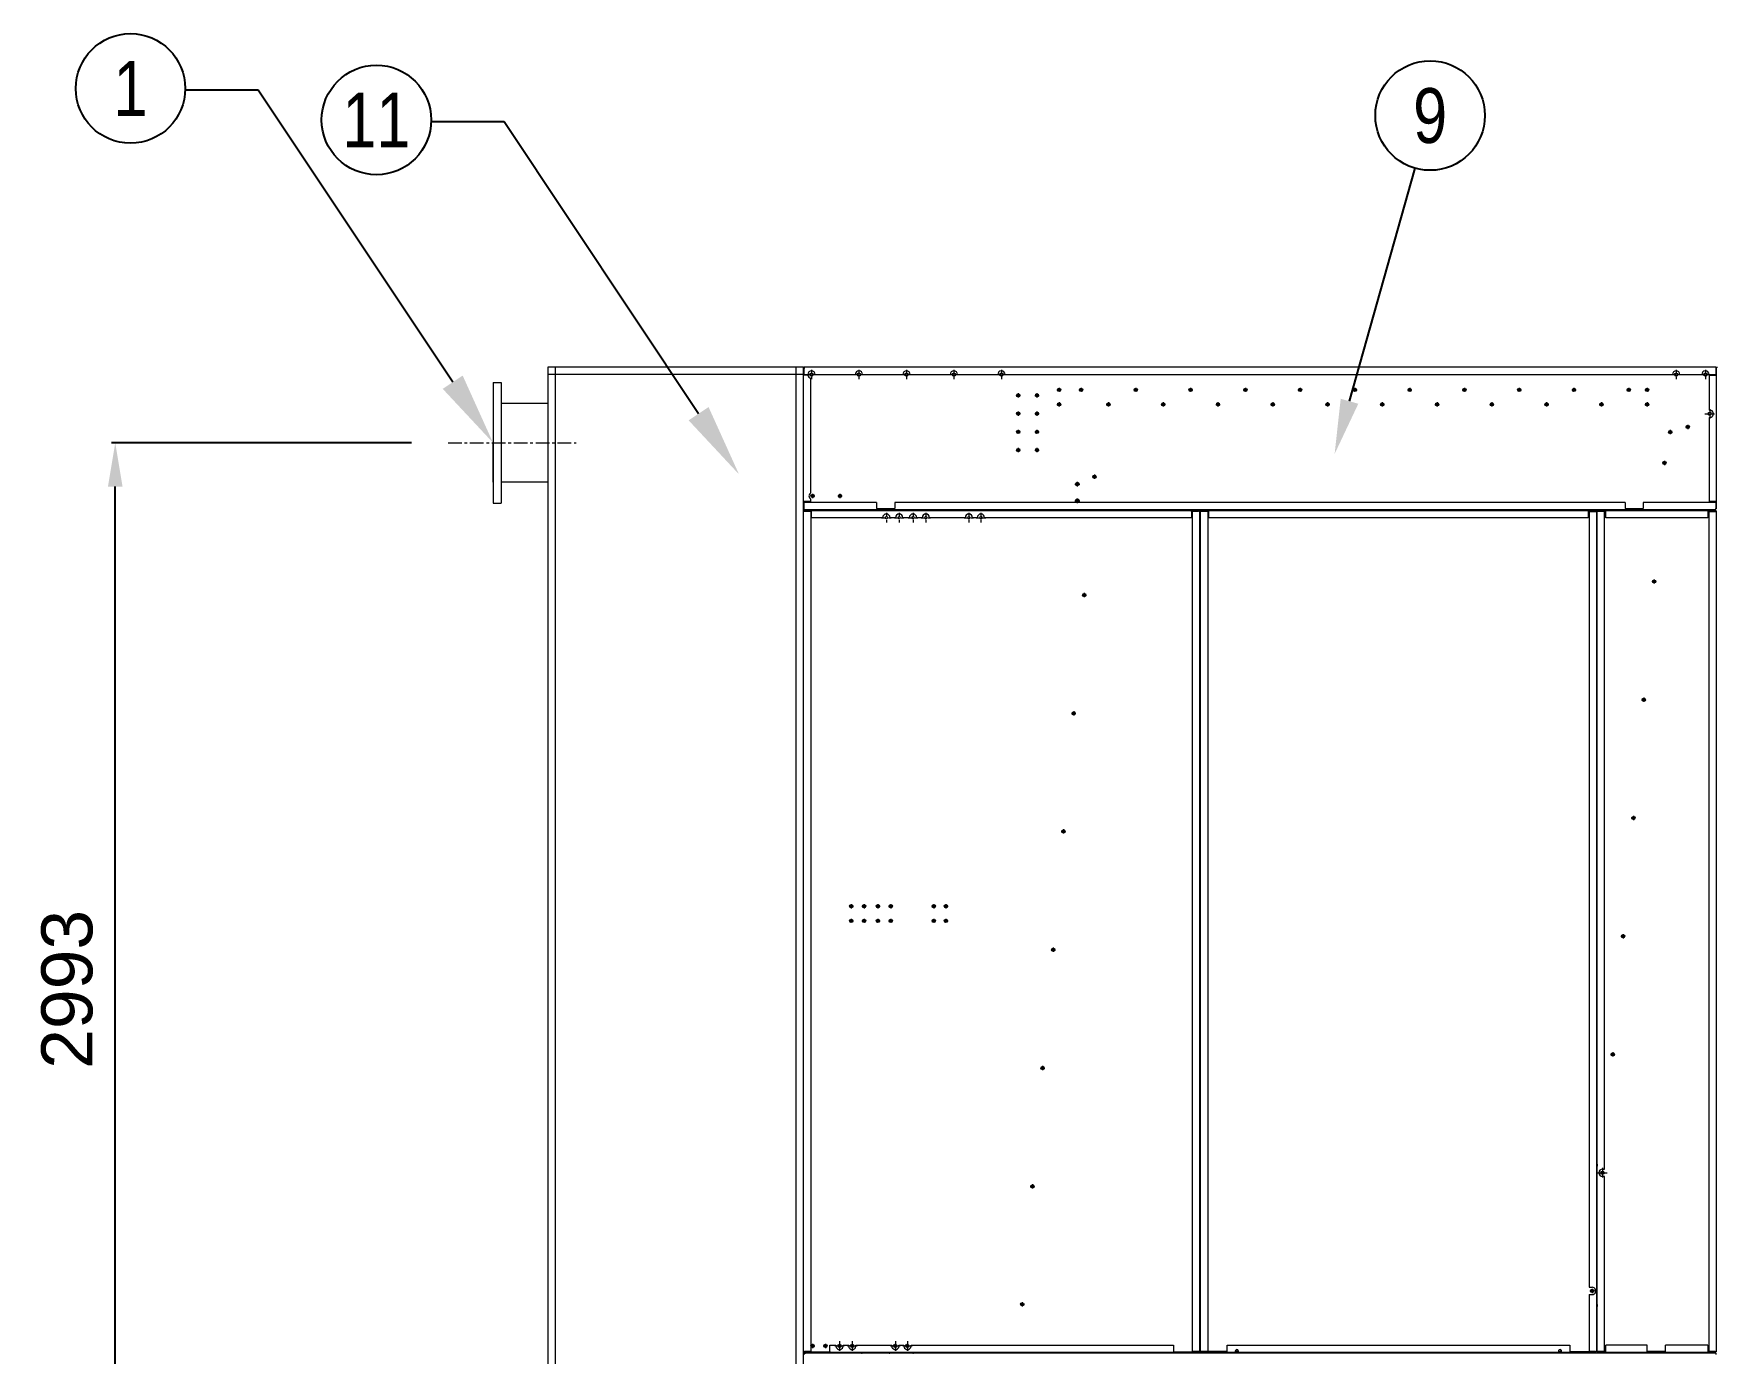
# Model space of a CAD drawing. Header units: millimetres. Extents: x -17070 to 42260, y -291348 to 33880.
# Drawn here: x 21337 to 25946, y 21167 to 24781 of the extents above; entities that cross this region are included whole.
import ezdxf
from ezdxf import colors
from ezdxf.entities.mleader import LeaderData, LeaderLine
from ezdxf.enums import TextEntityAlignment as Align
from ezdxf.math import Vec2, Vec3

# ---------------------------------------------------------------- set-up
doc = ezdxf.new("R2010")
doc.units = ezdxf.units.MM
doc.linetypes.add('CENTER', pattern=[2, 1.25, -0.25, 0.25, -0.25])
doc.linetypes.add('DASHDOT', pattern=[18.5, 12, -3, 0.5, -3])
for name, color, linetype in [('center', 1, 'CENTER'), ('냉각탑_dim', 1, 'Continuous'), ('냉각탑_text', 3, 'Continuous')]:
    doc.layers.add(name, color=color, linetype=linetype)
doc.styles.get("Standard").update_dxf_attribs({"font": 'arial.ttf'})
doc.dimstyles.new('1.40', dxfattribs={"dimscale": 20, "dimtxt": 1.5, "dimasz": 1, "dimexe": 0.5, "dimexo": 0.5, "dimgap": 0.5, "dimtad": 1, "dimdec": 0, "dimzin": 0, "dimdsep": 46, "dimtxsty": 'Standard', "dimcen": 0, "dimclrd": 2, "dimclre": 2, "dimclrt": 3, "dimadec": 0, "dimazin": 0, "dimtfac": 1, "dimtdec": 0, "dimtmove": 0, "dimatfit": 0, "dimfxl": 1, "dimtolj": 1, "dimtzin": 0, "dimlwd": -1, "dimlwe": -1, "dimarcsym": 0})

# ---------------------------------------------------------------- blocks, each defined once
blk = doc.blocks.new('*D860')
at = {"color": 2, "transparency": 16777216}
for p, q in [((22372.1, 23660.4), (21550.7, 23660.4)), ((21560.7, 20787.4), (21560.7, 23540.4)), ((22645.5, 20667.4), (21550.7, 20667.4))]:
    blk.add_line(p, q, dxfattribs=at)
for points in [[(21540.7, 23540.4), (21580.7, 23540.4), (21560.7, 23660.4)], [(21540.7, 20787.4), (21580.7, 20787.4), (21560.7, 20667.4)]]:
    blk.add_solid(points, dxfattribs=at)
at = {"layer": 'Defpoints', "color": 0, "transparency": 16777216}
for p in [(21560.7, 23660.4), (22472.1, 23660.4), (22745.5, 20667.4)]:
    blk.add_point(p, dxfattribs=at)
at = {"color": 3, "lineweight": 5, "transparency": 16777216, "insert": (21429.1, 22163.9), "char_height": 140, "attachment_point": 5, "rotation": 90}
blk.add_mtext('\\A1;2993', dxfattribs=at)
blk = doc.blocks.new('1')
at = {"color": 7, "lineweight": 20}
for p, q in [((22595.5, 23825.4), (22617.5, 23825.4)), ((22617.5, 23825.4), (22617.5, 23660.4)), ((23445.5, 23499.4), (23445.5, 23845.4)), ((25943.8, 23867.4), (23447.2, 23867.4)), ((23465.5, 23523.6), (23465.5, 23837.6)), ((23477.5, 23847.4), (23587.5, 23847.4)), ((23607.5, 23847.4), (23717.5, 23847.4)), ((23737.5, 23847.4), (23847.5, 23847.4)), ((23867.5, 23847.4), (23977.5, 23847.4)), ((23997.5, 23847.4), (25825.5, 23847.4)), ((25845.5, 23847.4), (25905.5, 23847.4)), ((25925.5, 23845.4), (25925.5, 23749.7)), ((25945.5, 23845.4), (25945.5, 23499.4)), ((22745.5, 23768.4), (22617.5, 23768.4)), ((25925.5, 23730.1), (25925.5, 23499.4)), ((22595.5, 23552.4), (22595.5, 23660.4)), ((22595.5, 23660.4), (22595.5, 23495.4)), ((22617.5, 23660.4), (22617.5, 23495.4)), ((22745.5, 23552.4), (22617.5, 23552.4)), ((22595.5, 23495.4), (22617.5, 23495.4)), ((23445.4, 23475.4), (23467.5, 23475.4)), ((23467.5, 23473.8), (23445.4, 23473.8)), ((23445.5, 21171.9), (23445.5, 23472.9)), ((23645.5, 23497.4), (23447.2, 23497.4)), ((23447.2, 23477.4), (25943.8, 23477.4)), ((23465.5, 23472.9), (23465.5, 21171.9)), ((23467.5, 23475.4), (24508.5, 23475.4)), ((23645.5, 23480.8), (23695.5, 23480.8)), ((25695.5, 23497.4), (23695.5, 23497.4)), ((24508.5, 23475.4), (24530.6, 23475.4)), ((24530.6, 23473.8), (24508.5, 23473.8)), ((24510.5, 21171.9), (24510.5, 23472.9)), ((24530.5, 23472.9), (24530.5, 21171.9)), ((24532.5, 21171.9), (24532.5, 23472.9)), ((24533.6, 23475.4), (25616.4, 23475.4)), ((24555.6, 23472.6), (24533.6, 23472.6)), ((24552.5, 23472.9), (24552.5, 21171.9)), ((25594.4, 23472.6), (25616.4, 23472.6)), ((25597.5, 23472.9), (25597.5, 21348.1)), ((25617.5, 23472.9), (25617.5, 21171.9)), ((25619.5, 21171.9), (25619.5, 23472.9)), ((25620.6, 23475.4), (25944.4, 23475.4)), ((25642.6, 23472.6), (25620.6, 23472.6)), ((25639.5, 21671.8), (25639.5, 23472.9)), ((25695.5, 23480.8), (25745.5, 23480.8)), ((25943.8, 23497.4), (25745.5, 23497.4)), ((25922.4, 23472.6), (25944.4, 23472.6)), ((25925.5, 21171.9), (25925.5, 23472.9)), ((25945.5, 23472.9), (25945.5, 21171.9)), ((23662.5, 23455.4), (23467.5, 23455.4)), ((23888.5, 23455.4), (23790.5, 23455.4)), ((24508.5, 23455.4), (23941.5, 23455.4)), ((25594.4, 23455.4), (24555.6, 23455.4)), ((25922.4, 23455.4), (25642.6, 23455.4)), ((25619.5, 21684.9), (25617.5, 21662)), ((25639.5, 21171.9), (25639.5, 21651.8)), ((25597.5, 21328.1), (25597.5, 21171.9)), ((25619.5, 21300.5), (25617.5, 21277.6)), ((23445.4, 21171), (23517.4, 21171)), ((23517.4, 21169.4), (23445.4, 21169.4)), ((25943.8, 21167.4), (23447.2, 21167.4)), ((24458.6, 21169.4), (23517.4, 21169.4)), ((23589, 21189.4), (23687.4, 21189.4)), ((23740, 21189.4), (24458.6, 21189.4)), ((24458.6, 21171), (24530.6, 21171)), ((24530.6, 21169.4), (24458.6, 21169.4)), ((24605.6, 21172.2), (24533.6, 21172.2)), ((25616.4, 21169.4), (24533.6, 21169.4)), ((24605.6, 21189.4), (25544.4, 21189.4)), ((25544.4, 21172.2), (25616.4, 21172.2)), ((25642.6, 21172.2), (25620.6, 21172.2)), ((25944.4, 21169.4), (25620.6, 21169.4)), ((25756.4, 21189.4), (25642.6, 21189.4)), ((25806.4, 21172.2), (25756.4, 21172.2)), ((25922.4, 21189.4), (25806.4, 21189.4)), ((25922.4, 21172.2), (25944.4, 21172.2))]:
    blk.add_line(p, q, dxfattribs=at)
at = {"color": 0, "lineweight": 20}
for p, q in [((22595.5, 23825.4), (22595.5, 23495.4)), ((23445.5, 23867.4), (22745.5, 23867.4)), ((22745.5, 23867.4), (22745.5, 20667.4)), ((23445.5, 23847.4), (22745.5, 23847.4)), ((22765.5, 23867.4), (22765.5, 20667.4)), ((23425.5, 20667.4), (23425.5, 23867.4)), ((23445.5, 20667.4), (23445.5, 23867.4))]:
    blk.add_line(p, q, dxfattribs=at)
at = {"color": 7, "lineweight": 20, "ltscale": 0.0425}
for p, q in [((23445.5, 23865.4), (23447.2, 23865.4)), ((23445.5, 23864.5), (23447.2, 23864.5)), ((25945.5, 23865.4), (25943.8, 23865.4)), ((25945.5, 23864.5), (25943.8, 23864.5)), ((23445.5, 23480.3), (23447.2, 23480.3)), ((23445.5, 23479.4), (23447.2, 23479.4)), ((25945.5, 23480.3), (25943.8, 23480.3)), ((25945.5, 23479.4), (25943.8, 23479.4))]:
    blk.add_line(p, q, dxfattribs=at)
at = {"color": 7, "lineweight": 20, "ltscale": 0.0225}
for p, q in [((23445.5, 23864.5), (23445.5, 23865.4)), ((25945.5, 23864.5), (25945.5, 23865.4)), ((23445.5, 23480.3), (23445.5, 23479.4)), ((23448.3, 23473.8), (23448.3, 23472.9)), ((24527.7, 23473.8), (24527.7, 23472.9)), ((24532.5, 23472.9), (24532.5, 23473.8)), ((25617.5, 23472.9), (25617.5, 23473.8)), ((25619.5, 23472.9), (25619.5, 23473.8)), ((25945.5, 23480.3), (25945.5, 23479.4)), ((25945.5, 23472.9), (25945.5, 23473.8)), ((23448.3, 21171), (23448.3, 21171.9)), ((24527.7, 21171), (24527.7, 21171.9)), ((24532.5, 21171.9), (24532.5, 21171)), ((25617.5, 21171.9), (25617.5, 21171)), ((25619.5, 21171.9), (25619.5, 21171)), ((25945.5, 21171.9), (25945.5, 21171))]:
    blk.add_line(p, q, dxfattribs=at)
at = {"color": 7, "lineweight": 20, "ltscale": 0.4775}
for p, q in [((23445.5, 23845.4), (23445.5, 23864.5)), ((25945.5, 23864.5), (25945.5, 23845.4)), ((23445.5, 23480.3), (23445.5, 23499.4)), ((25945.5, 23499.4), (25945.5, 23480.3))]:
    blk.add_line(p, q, dxfattribs=at)
at = {"color": 7, "lineweight": 20, "ltscale": 0.085}
for p, q in [((23448.9, 23845.4), (23445.5, 23845.4)), ((23447.2, 23867.4), (23447.2, 23864)), ((25942.1, 23845.4), (25945.5, 23845.4)), ((25943.8, 23867.4), (25943.8, 23864)), ((23448.9, 23499.4), (23445.5, 23499.4)), ((23447.2, 23477.4), (23447.2, 23480.8)), ((25942.1, 23499.4), (25945.5, 23499.4)), ((25943.8, 23477.4), (25943.8, 23480.8)), ((23447.2, 21167.4), (23447.2, 21164)), ((25943.8, 21167.4), (25943.8, 21164))]:
    blk.add_line(p, q, dxfattribs=at)
at = {"color": 7, "lineweight": 20, "ltscale": 0.00769}
for p, q in [((23445.5, 23845.4), (23445.9, 23845.4)), ((25945.5, 23845.4), (25945.2, 23845.4))]:
    blk.add_line(p, q, dxfattribs=at)
at = {"color": 7, "lineweight": 20, "ltscale": 0.014477}
blk.add_line((23447.2, 23866.3), (23446.9, 23866.7), dxfattribs=at)
at = {"color": 7, "lineweight": 20, "ltscale": 0.415}
for p, q in [((23447.2, 23847.4), (23447.2, 23864)), ((25925.5, 23845.4), (25942.1, 23845.4)), ((25943.8, 23864), (25943.8, 23847.4)), ((23447.2, 23480.8), (23447.2, 23497.4)), ((23465.5, 23499.4), (23448.9, 23499.4)), ((23645.5, 23497.4), (23645.5, 23480.8)), ((23695.5, 23497.4), (23695.5, 23480.8)), ((25695.5, 23497.4), (25695.5, 23480.8)), ((25745.5, 23497.4), (25745.5, 23480.8)), ((25942.1, 23499.4), (25925.5, 23499.4)), ((25943.8, 23497.4), (25943.8, 23480.8))]:
    blk.add_line(p, q, dxfattribs=at)
at = {"color": 7, "lineweight": 20, "ltscale": 0.2575}
blk.add_line((23447.2, 23847.4), (23457.5, 23847.4), dxfattribs=at)
at = {"color": 7, "lineweight": 20, "ltscale": 0.05}
for p, q in [((23447.5, 23847.4), (23447.5, 23845.4)), ((25943.5, 23845.4), (25943.5, 23847.4)), ((23445.5, 23499.4), (23447.5, 23499.4)), ((23447.5, 23499.4), (23447.5, 23497.4)), ((25945.5, 23499.4), (25943.5, 23499.4)), ((25943.5, 23497.4), (25943.5, 23499.4)), ((23450.9, 21169.4), (23450.9, 21167.4)), ((23604.3, 21169.4), (23604.3, 21167.4)), ((23744.9, 21169.4), (23744.9, 21167.4)), ((23795, 21167.4), (23795, 21169.4)), ((23884.1, 21167.4), (23884.1, 21169.4))]:
    blk.add_line(p, q, dxfattribs=at)
at = {"color": 7, "lineweight": 20, "ltscale": 0.220051}
blk.add_line((23457.7, 23845.4), (23448.9, 23845.4), dxfattribs=at)
at = {"color": 7, "linetype": 'DASHDOT', "lineweight": 20}
for p, q in [((23454.5, 23847.4), (23480.5, 23847.4)), ((23467.5, 23860.4), (23467.5, 23834.4)), ((23584.5, 23847.4), (23610.5, 23847.4)), ((23597.5, 23860.4), (23597.5, 23834.4)), ((23714.5, 23847.4), (23740.5, 23847.4)), ((23727.5, 23860.4), (23727.5, 23834.4)), ((23844.5, 23847.4), (23870.5, 23847.4)), ((23857.5, 23860.4), (23857.5, 23834.4)), ((23974.5, 23847.4), (24000.5, 23847.4)), ((23987.5, 23860.4), (23987.5, 23834.4)), ((25822.5, 23847.4), (25848.5, 23847.4)), ((25835.5, 23860.4), (25835.5, 23834.4)), ((25902.5, 23847.4), (25928.5, 23847.4)), ((25915.5, 23860.4), (25915.5, 23834.4)), ((25914.3, 23739.9), (25940.3, 23739.9)), ((25927.3, 23752.9), (25927.3, 23726.9)), ((23672.5, 23468.4), (23672.5, 23442.4)), ((23707.5, 23468.4), (23707.5, 23442.4)), ((23745.5, 23468.4), (23745.5, 23442.4)), ((23780.5, 23468.4), (23780.5, 23442.4)), ((23898.5, 23468.4), (23898.5, 23442.4)), ((23931.5, 23468.4), (23931.5, 23442.4)), ((23659.5, 23455.4), (23685.5, 23455.4)), ((23694.5, 23455.4), (23720.5, 23455.4)), ((23732.5, 23455.4), (23758.5, 23455.4)), ((23767.5, 23455.4), (23793.5, 23455.4)), ((23885.5, 23455.4), (23911.5, 23455.4)), ((23918.5, 23455.4), (23944.5, 23455.4)), ((25620.6, 21661.8), (25646.6, 21661.8)), ((25633.6, 21674.8), (25633.6, 21648.8)), ((23544.2, 21200.4), (23544.2, 21174.4)), ((23579.2, 21200.4), (23579.2, 21174.4)), ((23697.2, 21200.4), (23697.2, 21174.4)), ((23730.2, 21200.4), (23730.2, 21174.4)), ((23531.2, 21187.4), (23557.2, 21187.4)), ((23566.2, 21187.4), (23592.2, 21187.4)), ((23684.2, 21187.4), (23710.2, 21187.4)), ((23717.2, 21187.4), (23743.2, 21187.4))]:
    blk.add_line(p, q, dxfattribs=at)
at = {"color": 7, "lineweight": 20, "ltscale": 0.4575}
blk.add_line((25925.5, 23847.4), (25943.8, 23847.4), dxfattribs=at)
at = {"color": 7, "lineweight": 20, "ltscale": 0.132499}
blk.add_line((25943.8, 23867.4), (25949.1, 23867.4), dxfattribs=at)
at = {"color": 7, "linetype": 'DASHDOT', "lineweight": 20, "ltscale": 0.2925}
for p, q in [((24027.7, 23790.4), (24039.4, 23790.4)), ((24079.2, 23790.4), (24090.9, 23790.4)), ((24139.8, 23805.4), (24151.5, 23805.4)), ((24199.8, 23805.4), (24211.5, 23805.4)), ((24349.8, 23805.4), (24361.5, 23805.4)), ((24499.8, 23805.4), (24511.5, 23805.4)), ((24649.8, 23805.4), (24661.5, 23805.4)), ((24799.8, 23805.4), (24811.5, 23805.4)), ((24949.8, 23805.4), (24961.5, 23805.4)), ((25099.8, 23805.4), (25111.5, 23805.4)), ((25249.8, 23805.4), (25261.5, 23805.4)), ((25399.8, 23805.4), (25411.5, 23805.4)), ((25549.8, 23805.4), (25561.5, 23805.4)), ((25699.8, 23805.4), (25711.5, 23805.4)), ((24027.7, 23740.4), (24039.4, 23740.4)), ((24079.2, 23740.4), (24090.9, 23740.4)), ((24139.8, 23765.4), (24151.5, 23765.4)), ((24274.8, 23765.4), (24286.5, 23765.4)), ((24424.8, 23765.4), (24436.5, 23765.4)), ((24574.8, 23765.4), (24586.5, 23765.4)), ((24724.8, 23765.4), (24736.5, 23765.4)), ((24874.8, 23765.4), (24886.5, 23765.4)), ((25024.8, 23765.4), (25036.5, 23765.4)), ((25174.8, 23765.4), (25186.5, 23765.4)), ((25324.8, 23765.4), (25336.5, 23765.4)), ((25474.8, 23765.4), (25486.5, 23765.4)), ((25624.8, 23765.4), (25636.5, 23765.4)), ((24027.7, 23690.4), (24039.4, 23690.4)), ((24079.2, 23690.4), (24090.9, 23690.4)), ((24027.7, 23640.4), (24039.4, 23640.4)), ((24079.2, 23640.4), (24090.9, 23640.4)), ((24236.7, 23567.4), (24248.4, 23567.4)), ((24208.7, 23243.4), (24220.4, 23243.4)), ((24179.7, 22919.4), (24191.4, 22919.4)), ((25712.7, 22633.1), (25724.4, 22633.1)), ((24151.7, 22596.4), (24163.4, 22596.4)), ((23678.7, 22391.4), (23690.4, 22391.4)), ((23678.7, 22351.4), (23690.4, 22351.4)), ((23796.7, 22391.4), (23808.4, 22391.4)), ((23796.7, 22351.4), (23808.4, 22351.4)), ((23829.7, 22391.4), (23841.4, 22391.4)), ((23829.7, 22351.4), (23841.4, 22351.4)), ((25684.4, 22309.4), (25696.1, 22309.4)), ((24123.7, 22272.4), (24135.4, 22272.4)), ((25656.1, 21985.6), (25667.8, 21985.6)), ((24094.7, 21948.4), (24106.4, 21948.4)), ((24066.7, 21624.4), (24078.4, 21624.4)), ((25599.4, 21338.1), (25611.1, 21338.1)), ((25605.3, 21343.9), (25605.3, 21332.2)), ((24038.7, 21301.4), (24050.4, 21301.4)), ((24044.5, 21307.3), (24044.5, 21295.6)), ((23470.5, 21193.3), (23470.5, 21181.6)), ((23505.5, 21193.3), (23505.5, 21181.6)), ((23690.9, 21187.4), (23702.6, 21187.4)), ((23696.7, 21193.3), (23696.7, 21181.6)), ((23723.9, 21187.4), (23735.6, 21187.4)), ((23729.7, 21193.3), (23729.7, 21181.6))]:
    blk.add_line(p, q, dxfattribs=at)
at = {"color": 7, "linetype": 'DASHDOT', "lineweight": 20, "ltscale": 0.292505}
for p, q in [((24033.5, 23796.3), (24033.5, 23784.6)), ((24085, 23796.3), (24085, 23784.6)), ((24033.5, 23746.3), (24033.5, 23734.6)), ((24085, 23746.3), (24085, 23734.6)), ((24033.5, 23696.3), (24033.5, 23684.6)), ((24085, 23696.3), (24085, 23684.6)), ((24033.5, 23646.3), (24033.5, 23634.6)), ((24085, 23646.3), (24085, 23634.6)), ((24242.5, 23573.3), (24242.5, 23561.6)), ((23470.5, 23520.8), (23470.5, 23509.1)), ((23545.5, 23520.8), (23545.5, 23509.1)), ((24214.5, 23249.3), (24214.5, 23237.6)), ((24185.5, 22925.3), (24185.5, 22913.6))]:
    blk.add_line(p, q, dxfattribs=at)
at = {"color": 7, "linetype": 'DASHDOT', "lineweight": 20, "ltscale": 0.195}
for p, q in [((24141.6, 23805.4), (24149.4, 23805.4)), ((24201.6, 23805.4), (24209.4, 23805.4)), ((24351.6, 23805.4), (24359.4, 23805.4)), ((24501.6, 23805.4), (24509.4, 23805.4)), ((24651.6, 23805.4), (24659.4, 23805.4)), ((24801.6, 23805.4), (24809.4, 23805.4)), ((24951.6, 23805.4), (24959.4, 23805.4)), ((25101.6, 23805.4), (25109.4, 23805.4)), ((25251.6, 23805.4), (25259.4, 23805.4)), ((25401.6, 23805.4), (25409.4, 23805.4)), ((25551.6, 23805.4), (25559.4, 23805.4)), ((25701.6, 23805.4), (25709.4, 23805.4)), ((24141.6, 23765.4), (24149.4, 23765.4)), ((24276.6, 23765.4), (24284.4, 23765.4)), ((24426.6, 23765.4), (24434.4, 23765.4)), ((24576.6, 23765.4), (24584.4, 23765.4)), ((24726.6, 23765.4), (24734.4, 23765.4)), ((24876.6, 23765.4), (24884.4, 23765.4)), ((25026.6, 23765.4), (25034.4, 23765.4)), ((25176.6, 23765.4), (25184.4, 23765.4)), ((25326.6, 23765.4), (25334.4, 23765.4)), ((25476.6, 23765.4), (25484.4, 23765.4)), ((25626.6, 23765.4), (25634.4, 23765.4)), ((24238.6, 23568.3), (24246.4, 23568.3)), ((24210.3, 23244.5), (24218.1, 23244.5)), ((24210.3, 23243.7), (24218.1, 23243.7)), ((24182, 22920.8), (24189.8, 22920.8)), ((24182, 22919.9), (24189.8, 22919.9)), ((25714.7, 22634), (25722.5, 22634)), ((25714.7, 22633.1), (25722.5, 22633.1)), ((23680.5, 22351.4), (23688.3, 22351.4)), ((23680.8, 22391.4), (23688.6, 22391.4)), ((23797.9, 22351.4), (23805.7, 22351.4)), ((23798.3, 22391.4), (23806.1, 22391.4)), ((23830.9, 22351.4), (23838.7, 22351.4)), ((25686.3, 22310.2), (25694.1, 22310.2)), ((25686.3, 22309.4), (25694.1, 22309.4)), ((24125.3, 22273.2), (24133.1, 22273.2)), ((24125.3, 22272.4), (24133.1, 22272.4)), ((25658, 21986.5), (25665.8, 21986.5)), ((25658, 21985.6), (25665.8, 21985.6)), ((24097, 21949.5), (24104.8, 21949.5)), ((24097, 21948.6), (24104.8, 21948.6)), ((25629.7, 21662.7), (25637.5, 21662.7)), ((25629.7, 21661.8), (25637.5, 21661.8)), ((24068.7, 21625.7), (24076.5, 21625.7)), ((24068.7, 21624.8), (24076.5, 21624.8)), ((25601.4, 21339), (25609.2, 21339)), ((25605.3, 21342.9), (25605.3, 21335.1)), ((24040.4, 21302), (24048.2, 21302)), ((24040.4, 21301.1), (24048.2, 21301.1)), ((24044.3, 21305.9), (24044.3, 21297.2)), ((23470.9, 21191.3), (23470.9, 21183.5)), ((23505.9, 21191.3), (23505.9, 21183.5)), ((23544.3, 21191.3), (23544.3, 21183.5)), ((23579.3, 21191.3), (23579.3, 21183.5)), ((23696.7, 21191.3), (23696.7, 21183.5)), ((23726, 21187.4), (23733.8, 21187.4)), ((23729.9, 21191.3), (23729.9, 21183.5))]:
    blk.add_line(p, q, dxfattribs=at)
at = {"color": 7, "linetype": 'DASHDOT', "lineweight": 20, "ltscale": 0.194995}
for p, q in [((24145.5, 23809.3), (24145.5, 23801.5)), ((24205.5, 23809.3), (24205.5, 23801.5)), ((24355.5, 23809.3), (24355.5, 23801.5)), ((24505.5, 23809.3), (24505.5, 23801.5)), ((24655.5, 23809.3), (24655.5, 23801.5)), ((24805.5, 23809.3), (24805.5, 23801.5)), ((24955.5, 23809.3), (24955.5, 23801.5)), ((25105.5, 23809.3), (25105.5, 23801.5)), ((25255.5, 23809.3), (25255.5, 23801.5)), ((25405.5, 23809.3), (25405.5, 23801.5)), ((25555.5, 23809.3), (25555.5, 23801.5)), ((25705.5, 23809.3), (25705.5, 23801.5)), ((25755.5, 23809.3), (25755.5, 23801.5)), ((24145.5, 23769.3), (24145.5, 23761.5)), ((24280.5, 23769.3), (24280.5, 23761.5)), ((24430.5, 23769.3), (24430.5, 23761.5)), ((24580.5, 23769.3), (24580.5, 23761.5)), ((24730.5, 23769.3), (24730.5, 23761.5)), ((24880.5, 23769.3), (24880.5, 23761.5)), ((25030.5, 23769.3), (25030.5, 23761.5)), ((25180.5, 23769.3), (25180.5, 23761.5)), ((25330.5, 23769.3), (25330.5, 23761.5)), ((25480.5, 23769.3), (25480.5, 23761.5)), ((25630.5, 23769.3), (25630.5, 23761.5)), ((25755.5, 23769.3), (25755.5, 23761.5)), ((25803.5, 23608.3), (25803.5, 23600.5)), ((25775.2, 23285.4), (25775.2, 23277.6)), ((24214.2, 23248.4), (24214.2, 23240.6)), ((25718.6, 22637), (25718.6, 22629.2))]:
    blk.add_line(p, q, dxfattribs=at)
at = {"color": 7, "linetype": 'DASHDOT', "lineweight": 20, "ltscale": 0.292499}
for p, q in [((24145.7, 23811.3), (24145.7, 23799.6)), ((24205.7, 23811.3), (24205.7, 23799.6)), ((24355.7, 23811.3), (24355.7, 23799.6)), ((24505.7, 23811.3), (24505.7, 23799.6)), ((24655.7, 23811.3), (24655.7, 23799.6)), ((24805.7, 23811.3), (24805.7, 23799.6)), ((24955.7, 23811.3), (24955.7, 23799.6)), ((25105.7, 23811.3), (25105.7, 23799.6)), ((25255.7, 23811.3), (25255.7, 23799.6)), ((25405.7, 23811.3), (25405.7, 23799.6)), ((25555.7, 23811.3), (25555.7, 23799.6)), ((25705.7, 23811.3), (25705.7, 23799.6)), ((25755.7, 23811.3), (25755.7, 23799.6)), ((24145.7, 23771.3), (24145.7, 23759.6)), ((24280.7, 23771.3), (24280.7, 23759.6)), ((24430.7, 23771.3), (24430.7, 23759.6)), ((24580.7, 23771.3), (24580.7, 23759.6)), ((24730.7, 23771.3), (24730.7, 23759.6)), ((24880.7, 23771.3), (24880.7, 23759.6)), ((25030.7, 23771.3), (25030.7, 23759.6)), ((25180.7, 23771.3), (25180.7, 23759.6)), ((25330.7, 23771.3), (25330.7, 23759.6)), ((25480.7, 23771.3), (25480.7, 23759.6)), ((25630.7, 23771.3), (25630.7, 23759.6)), ((25755.7, 23771.3), (25755.7, 23759.6)), ((25819.3, 23695.6), (25819.3, 23683.9)), ((25867.3, 23709.7), (25867.3, 23698)), ((25803.5, 23611.1), (25803.5, 23599.4)), ((23464.7, 23514.9), (23476.4, 23514.9)), ((23539.7, 23514.9), (23551.4, 23514.9)), ((25775.2, 23286.5), (25775.2, 23274.8)), ((25741, 22956.9), (25752.7, 22956.9)), ((25746.9, 22962.7), (25746.9, 22951)), ((25718.6, 22639), (25718.6, 22627.3)), ((24157.5, 22602.3), (24157.5, 22590.6)), ((23576.5, 22397.3), (23576.5, 22385.6)), ((23611.5, 22397.3), (23611.5, 22385.6)), ((23649.5, 22397.3), (23649.5, 22385.6)), ((23684.5, 22397.3), (23684.5, 22385.6)), ((23802.5, 22397.3), (23802.5, 22385.6)), ((23835.5, 22397.3), (23835.5, 22385.6)), ((23570.7, 22391.4), (23582.4, 22391.4)), ((23570.7, 22351.4), (23582.4, 22351.4)), ((23576.5, 22357.3), (23576.5, 22345.6)), ((23605.7, 22391.4), (23617.4, 22391.4)), ((23605.7, 22351.4), (23617.4, 22351.4)), ((23611.5, 22357.3), (23611.5, 22345.6)), ((23643.7, 22391.4), (23655.4, 22391.4)), ((23643.7, 22351.4), (23655.4, 22351.4)), ((23649.5, 22357.3), (23649.5, 22345.6)), ((23684.5, 22357.3), (23684.5, 22345.6)), ((23802.5, 22357.3), (23802.5, 22345.6)), ((23835.5, 22357.3), (23835.5, 22345.6)), ((24129.5, 22278.3), (24129.5, 22266.6)), ((24100.5, 21954.3), (24100.5, 21942.6)), ((24072.5, 21630.3), (24072.5, 21618.6)), ((23464.7, 21187.4), (23476.4, 21187.4)), ((23499.7, 21187.4), (23511.4, 21187.4))]:
    blk.add_line(p, q, dxfattribs=at)
at = {"color": 7, "linetype": 'DASHDOT', "lineweight": 20, "ltscale": 0.292502}
for p, q in [((25749.8, 23805.4), (25761.5, 23805.4)), ((25749.8, 23765.4), (25761.5, 23765.4)), ((25813.5, 23689.7), (25825.2, 23689.7)), ((25861.5, 23703.9), (25873.2, 23703.9)), ((25797.7, 23605.3), (25809.4, 23605.3)), ((25769.4, 23280.7), (25781.1, 23280.7)), ((25690.2, 22315.2), (25690.2, 22303.5)), ((25661.9, 21991.5), (25661.9, 21979.8))]:
    blk.add_line(p, q, dxfattribs=at)
at = {"color": 7, "linetype": 'DASHDOT', "lineweight": 20, "ltscale": 0.195001}
for p, q in [((25751.6, 23805.4), (25759.4, 23805.4)), ((25751.6, 23765.4), (25759.4, 23765.4)), ((25799.6, 23604.4), (25807.4, 23604.4)), ((24242.5, 23572.2), (24242.5, 23564.4)), ((25775.2, 23284.6), (25775.2, 23276.8)), ((24214.2, 23247.6), (24214.2, 23239.8)), ((25743, 22957.8), (25750.8, 22957.8)), ((25743, 22956.9), (25750.8, 22956.9)), ((25746.9, 22961.7), (25746.9, 22953)), ((24185.9, 22924.7), (24185.9, 22916)), ((25718.6, 22637.9), (25718.6, 22630.1)), ((24153.7, 22597), (24161.5, 22597)), ((24153.7, 22596.1), (24161.5, 22596.1)), ((24157.6, 22600), (24157.6, 22592.2)), ((23572.1, 22351.4), (23579.9, 22351.4)), ((23572.4, 22391.4), (23580.2, 22391.4)), ((23576, 22355.3), (23576, 22347.5)), ((23576.3, 22395.3), (23576.3, 22387.5)), ((23607.1, 22351.4), (23614.9, 22351.4)), ((23607.4, 22391.4), (23615.2, 22391.4)), ((23611, 22355.3), (23611, 22347.5)), ((23611.3, 22395.3), (23611.3, 22387.5)), ((23645.8, 22391.4), (23653.6, 22391.4)), ((23649.4, 22355.3), (23649.4, 22347.5)), ((23649.7, 22395.3), (23649.7, 22387.5)), ((23684.4, 22355.3), (23684.4, 22347.5)), ((23684.7, 22395.3), (23684.7, 22387.5)), ((23801.8, 22355.3), (23801.8, 22347.5)), ((23802.2, 22395.3), (23802.2, 22387.5)), ((23831.5, 22391.4), (23839.3, 22391.4)), ((23834.8, 22355.3), (23834.8, 22347.5)), ((23835.4, 22395.3), (23835.4, 22387.5)), ((25690.2, 22313.3), (25690.2, 22305.5)), ((24129.2, 22276.3), (24129.2, 22268.5)), ((25661.9, 21990.4), (25661.9, 21982.6)), ((24100.9, 21953.4), (24100.9, 21945.6)), ((25633.6, 21666.6), (25633.6, 21658.8)), ((24072.6, 21629.6), (24072.6, 21621.8)), ((23467, 21187.4), (23474.8, 21187.4)), ((23502, 21187.4), (23509.8, 21187.4)), ((23692.8, 21187.4), (23700.6, 21187.4))]:
    blk.add_line(p, q, dxfattribs=at)
at = {"color": 7, "linetype": 'DASHDOT', "lineweight": 20, "ltscale": 0.325}
for p, q in [((24195.5, 23553.9), (24195.5, 23540.9)), ((24189, 23547.4), (24202, 23547.4)), ((24195.5, 23507.9), (24195.5, 23494.9)), ((24189, 23501.4), (24202, 23501.4))]:
    blk.add_line(p, q, dxfattribs=at)
at = {"color": 7, "lineweight": 20, "ltscale": 0.170995}
blk.add_line((23465.5, 23499.4), (23465.5, 23506.3), dxfattribs=at)
at = {"color": 7, "lineweight": 20, "ltscale": 6.28196e-05}
blk.add_line((24200.5, 23547.4), (24200.5, 23547.4), dxfattribs=at)
at = {"color": 7, "lineweight": 20, "ltscale": 0.04}
for p, q in [((23445.4, 23475.4), (23445.4, 23473.8)), ((23467.5, 23475.4), (23467.5, 23473.8)), ((24530.6, 23475.4), (24530.6, 23473.8)), ((23445.4, 21169.4), (23445.4, 21171)), ((23517.4, 21169.4), (23517.4, 21171)), ((24530.6, 21169.4), (24530.6, 21171))]:
    blk.add_line(p, q, dxfattribs=at)
at = {"color": 7, "lineweight": 20, "ltscale": 0.07}
for p, q in [((23445.5, 23472.9), (23448.3, 23472.9)), ((23467.5, 23472.6), (23467.5, 23475.4)), ((24508.5, 23472.6), (24508.5, 23475.4)), ((24530.5, 23472.9), (24527.7, 23472.9)), ((24533.6, 23475.4), (24533.6, 23472.6)), ((25616.4, 23475.4), (25616.4, 23472.6)), ((25620.6, 23475.4), (25620.6, 23472.6)), ((25944.4, 23475.4), (25944.4, 23472.6)), ((23445.5, 21171.9), (23448.3, 21171.9)), ((23517.4, 21172.2), (23517.4, 21169.4)), ((24458.6, 21172.2), (24458.6, 21169.4)), ((24530.5, 21171.9), (24527.7, 21171.9)), ((24533.6, 21169.4), (24533.6, 21172.2)), ((25616.4, 21169.4), (25616.4, 21172.2)), ((25620.6, 21169.4), (25620.6, 21172.2)), ((25944.4, 21169.4), (25944.4, 21172.2))]:
    blk.add_line(p, q, dxfattribs=at)
at = {"color": 7, "lineweight": 20, "ltscale": 0.43}
for p, q in [((23448.3, 23472.9), (23465.5, 23472.9)), ((23467.5, 23455.4), (23467.5, 23472.6)), ((24508.5, 23472.6), (24508.5, 23455.4)), ((24510.5, 23472.9), (24527.7, 23472.9)), ((24535.3, 23472.9), (24552.5, 23472.9)), ((24555.6, 23455.4), (24555.6, 23472.6)), ((25594.4, 23472.6), (25594.4, 23455.4)), ((25597.5, 23472.9), (25614.7, 23472.9)), ((25622.3, 23472.9), (25639.5, 23472.9)), ((25642.6, 23455.4), (25642.6, 23472.6)), ((25922.4, 23472.6), (25922.4, 23455.4)), ((25925.5, 23472.9), (25942.7, 23472.9)), ((23465.5, 21171.9), (23448.3, 21171.9)), ((23517.4, 21172.2), (23517.4, 21189.4)), ((24458.6, 21189.4), (24458.6, 21172.2)), ((24527.7, 21171.9), (24510.5, 21171.9)), ((24552.5, 21171.9), (24535.3, 21171.9)), ((24605.6, 21172.2), (24605.6, 21189.4)), ((25544.4, 21189.4), (25544.4, 21172.2)), ((25614.7, 21171.9), (25597.5, 21171.9)), ((25639.5, 21171.9), (25622.3, 21171.9)), ((25642.6, 21172.2), (25642.6, 21189.4)), ((25756.4, 21172.2), (25756.4, 21189.4)), ((25806.4, 21172.2), (25806.4, 21189.4)), ((25922.4, 21189.4), (25922.4, 21172.2)), ((25942.7, 21171.9), (25925.5, 21171.9))]:
    blk.add_line(p, q, dxfattribs=at)
at = {"color": 7, "lineweight": 20, "ltscale": 0.159239}
for p, q in [((23814.1, 23475.4), (23820.1, 23477.4)), ((23820.5, 23475.4), (23826.5, 23477.4))]:
    blk.add_line(p, q, dxfattribs=at)
at = {"color": 7, "lineweight": 20, "ltscale": 0.050163}
for p, q in [((24177.9, 23475.4), (24178.1, 23477.4)), ((24186.9, 23475.4), (24187.1, 23477.4)), ((23991.4, 21167.4), (23991.6, 21169.4)), ((24000.5, 21167.4), (24000.6, 21169.4))]:
    blk.add_line(p, q, dxfattribs=at)
at = {"color": 7, "lineweight": 20, "ltscale": 0.050223}
for p, q in [((24195.2, 23475.4), (24195.4, 23477.4)), ((24204.2, 23475.4), (24204.4, 23477.4)), ((23977.1, 21167.4), (23977.3, 21169.4)), ((23986.1, 21167.4), (23986.3, 21169.4))]:
    blk.add_line(p, q, dxfattribs=at)
at = {"color": 7, "lineweight": 20, "ltscale": 6.28061e-05}
blk.add_line((24200.5, 23501.4), (24200.5, 23501.4), dxfattribs=at)
at = {"color": 7, "lineweight": 20, "ltscale": 0.050191}
for p, q in [((24217, 23477.4), (24216.9, 23475.4)), ((24216.9, 23475.4), (24217.1, 23477.4)), ((24251.2, 23475.4), (24251.4, 23477.4)), ((24860.8, 23475.4), (24860.9, 23477.4)), ((24861.4, 23477.4), (24861.2, 23475.4)), ((25165.9, 23477.4), (25165.8, 23475.4)), ((25166.2, 23475.4), (25166.4, 23477.4)), ((25776.4, 23477.4), (25776.2, 23475.4)), ((25810, 23477.4), (25809.8, 23475.4)), ((24015.1, 21169.4), (24014.9, 21167.4)), ((24015, 21167.4), (24015.2, 21169.4)), ((24049.3, 21167.4), (24049.5, 21169.4)), ((24658.8, 21167.4), (24659, 21169.4)), ((24659.5, 21169.4), (24659.3, 21167.4)), ((24964, 21169.4), (24963.8, 21167.4)), ((24964.3, 21167.4), (24964.5, 21169.4)), ((24964.3, 21167.4), (24964.5, 21169.4)), ((25574.5, 21169.4), (25574.3, 21167.4)), ((25608.1, 21169.4), (25607.9, 21167.4))]:
    blk.add_line(p, q, dxfattribs=at)
at = {"color": 7, "lineweight": 20, "ltscale": 0.006929}
for p, q in [((24508.5, 23475.4), (24508.5, 23475.1)), ((24458.6, 21169.4), (24458.6, 21169.7))]:
    blk.add_line(p, q, dxfattribs=at)
at = {"color": 7, "lineweight": 20, "ltscale": 0.0275}
for p, q in [((24532.5, 23473.8), (24533.6, 23473.8)), ((24532.5, 23472.9), (24533.6, 23472.9)), ((25617.5, 23473.8), (25616.4, 23473.8)), ((25617.5, 23472.9), (25616.4, 23472.9)), ((25619.5, 23473.8), (25620.6, 23473.8)), ((25619.5, 23472.9), (25620.6, 23472.9)), ((25945.5, 23473.8), (25944.4, 23473.8)), ((25945.5, 23472.9), (25944.4, 23472.9)), ((24532.5, 21171.9), (24533.6, 21171.9)), ((24532.5, 21171), (24533.6, 21171)), ((25617.5, 21171.9), (25616.4, 21171.9)), ((25617.5, 21171), (25616.4, 21171)), ((25619.5, 21171.9), (25620.6, 21171.9)), ((25619.5, 21171), (25620.6, 21171)), ((25945.5, 21171.9), (25944.4, 21171.9)), ((25945.5, 21171), (25944.4, 21171))]:
    blk.add_line(p, q, dxfattribs=at)
at = {"color": 7, "lineweight": 20, "ltscale": 0.375}
for p, q in [((23697.5, 23455.4), (23682.5, 23455.4)), ((23770.5, 23455.4), (23755.5, 23455.4))]:
    blk.add_line(p, q, dxfattribs=at)
at = {"color": 7, "lineweight": 20, "ltscale": 0.45}
blk.add_line((23735.5, 23455.4), (23717.5, 23455.4), dxfattribs=at)
at = {"color": 7, "lineweight": 20, "ltscale": 0.325}
blk.add_line((23921.5, 23455.4), (23908.5, 23455.4), dxfattribs=at)
at = {"color": 7, "linetype": 'DASHDOT', "lineweight": 20, "ltscale": 0.194998}
for p, q in [((25771.3, 23281.5), (25779.1, 23281.5)), ((25771.3, 23280.7), (25779.1, 23280.7)), ((24157.6, 22600.9), (24157.6, 22593.1)), ((23645.5, 22351.4), (23653.3, 22351.4)), ((25690.2, 22314.1), (25690.2, 22306.3)), ((24129.2, 22277.1), (24129.2, 22269.3)), ((25661.9, 21989.5), (25661.9, 21981.7)), ((24100.9, 21952.5), (24100.9, 21944.7)), ((25633.6, 21665.7), (25633.6, 21657.9)), ((24072.6, 21628.7), (24072.6, 21620.9)), ((23540.4, 21187.4), (23548.2, 21187.4)), ((23575.4, 21187.4), (23583.2, 21187.4))]:
    blk.add_line(p, q, dxfattribs=at)
at = {"color": 7, "lineweight": 20, "ltscale": 0.14875}
for p, q in [((25633.6, 21671.8), (25639.5, 21671.8)), ((25639.5, 21651.8), (25633.6, 21651.8))]:
    blk.add_line(p, q, dxfattribs=at)
at = {"color": 7, "lineweight": 20, "ltscale": 0.193018}
for p, q in [((25597.5, 21348.1), (25605.3, 21348.1)), ((25597.5, 21328.1), (25605.3, 21328.1))]:
    blk.add_line(p, q, dxfattribs=at)
at = {"color": 7, "lineweight": 20, "ltscale": 0.01744}
blk.add_line((23447.5, 21171.9), (23447.4, 21171.2), dxfattribs=at)
at = {"color": 7, "lineweight": 20, "ltscale": 0.425051}
blk.add_line((23517.4, 21189.4), (23534.4, 21189.4), dxfattribs=at)
at = {"color": 7, "lineweight": 20, "ltscale": 0.385102}
blk.add_line((23554, 21189.4), (23569.4, 21189.4), dxfattribs=at)
at = {"color": 7, "lineweight": 20, "ltscale": 0.04985}
blk.add_line((23681.7, 21169.4), (23681.7, 21167.4), dxfattribs=at)
at = {"color": 7, "lineweight": 20, "ltscale": 0.335102}
blk.add_line((23707, 21189.4), (23720.4, 21189.4), dxfattribs=at)
at = {"color": 7, "linetype": 'DASHDOT', "lineweight": 20, "ltscale": 0.26}
blk.add_line((24627.3, 21173.4), (24637.7, 21173.4), dxfattribs=at)
at = {"color": 7, "linetype": 'DASHDOT', "lineweight": 20, "ltscale": 0.260001}
for p, q in [((24632.5, 21178.6), (24632.5, 21168.2)), ((25512.3, 21173.4), (25522.7, 21173.4)), ((25517.5, 21178.6), (25517.5, 21168.2))]:
    blk.add_line(p, q, dxfattribs=at)
at = {"color": 7, "lineweight": 20}
for centre, radius in [((23467.5, 23847.4), 4.5), ((23467.5, 23847.4), 3), ((23597.5, 23847.4), 4.5), ((23597.5, 23847.4), 3), ((23727.5, 23847.4), 4.5), ((23727.5, 23847.4), 3), ((23857.5, 23847.4), 4.5), ((23857.5, 23847.4), 3), ((23987.5, 23847.4), 4.5), ((23987.5, 23847.4), 3), ((25835.5, 23847.4), 4.5), ((25835.5, 23847.4), 3), ((25915.5, 23847.4), 4.5), ((25915.5, 23847.4), 3), ((24033.5, 23790.4), 4.5), ((24033.5, 23790.4), 3), ((24085, 23790.4), 4.5), ((24085, 23790.4), 3), ((24145.7, 23805.4), 4.5), ((24145.5, 23805.4), 3), ((24205.7, 23805.4), 4.5), ((24205.5, 23805.4), 3), ((24355.7, 23805.4), 4.5), ((24355.5, 23805.4), 3), ((24505.7, 23805.4), 4.5), ((24505.5, 23805.4), 3), ((24655.7, 23805.4), 4.5), ((24655.5, 23805.4), 3), ((24805.7, 23805.4), 4.5), ((24805.5, 23805.4), 3), ((24955.7, 23805.4), 4.5), ((24955.5, 23805.4), 3), ((25105.7, 23805.4), 4.5), ((25105.5, 23805.4), 3), ((25255.7, 23805.4), 4.5), ((25255.5, 23805.4), 3), ((25405.7, 23805.4), 4.5), ((25405.5, 23805.4), 3), ((25555.7, 23805.4), 4.5), ((25555.5, 23805.4), 3), ((25705.7, 23805.4), 4.5), ((25705.5, 23805.4), 3), ((25755.7, 23805.4), 4.5), ((25755.5, 23805.4), 3), ((24033.5, 23740.4), 4.5), ((24033.5, 23740.4), 3), ((24085, 23740.4), 4.5), ((24085, 23740.4), 3), ((24145.7, 23765.4), 4.5), ((24145.5, 23765.4), 3), ((24280.7, 23765.4), 4.5), ((24280.5, 23765.4), 3), ((24430.7, 23765.4), 4.5), ((24430.5, 23765.4), 3), ((24580.7, 23765.4), 4.5), ((24580.5, 23765.4), 3), ((24730.7, 23765.4), 4.5), ((24730.5, 23765.4), 3), ((24880.7, 23765.4), 4.5), ((24880.5, 23765.4), 3), ((25030.7, 23765.4), 4.5), ((25030.5, 23765.4), 3), ((25180.7, 23765.4), 4.5), ((25180.5, 23765.4), 3), ((25330.7, 23765.4), 4.5), ((25330.5, 23765.4), 3), ((25480.7, 23765.4), 4.5), ((25480.5, 23765.4), 3), ((25630.7, 23765.4), 4.5), ((25630.5, 23765.4), 3), ((25755.7, 23765.4), 4.5), ((25755.5, 23765.4), 3), ((25927.3, 23739.9), 4.5), ((25927.3, 23739.9), 3), ((24033.5, 23690.4), 4.5), ((24033.5, 23690.4), 3), ((24085, 23690.4), 4.5), ((24085, 23690.4), 3), ((25819.3, 23689.7), 4.5), ((25819.3, 23689.7), 3), ((25867.3, 23703.9), 4.5), ((25867.3, 23703.9), 3), ((24033.5, 23640.4), 4.5), ((24033.5, 23640.4), 3), ((24085, 23640.4), 4.5), ((24085, 23640.4), 3), ((25803.5, 23605.3), 4.5), ((25803.5, 23604.4), 3), ((24195.5, 23547.4), 5), ((24195.5, 23547.4), 3.5), ((24242.5, 23567.4), 4.5), ((24242.5, 23567.4), 3), ((23470.5, 23514.9), 4.5), ((23470.5, 23514.9), 3), ((23545.5, 23514.9), 4.5), ((23545.5, 23514.9), 3), ((24195.5, 23501.4), 3.5), ((23672.5, 23455.4), 3), ((23707.5, 23455.4), 3), ((23745.5, 23455.4), 3), ((23780.5, 23455.4), 3), ((23898.5, 23455.4), 3), ((23931.5, 23455.4), 3), ((25775.2, 23280.7), 4.5), ((25775.2, 23280.7), 3), ((24214.5, 23243.4), 4.5), ((24214.2, 23243.7), 3), ((25746.9, 22956.9), 4.5), ((25746.9, 22956.9), 3), ((24185.5, 22919.4), 4.5), ((24185.9, 22919.9), 3), ((25718.6, 22633.1), 4.5), ((25718.6, 22633.1), 3), ((24157.5, 22596.4), 4.5), ((24157.6, 22596.1), 3), ((23576.5, 22391.4), 4.5), ((23576.5, 22351.4), 4.5), ((23576, 22351.4), 3), ((23576.3, 22391.4), 3), ((23611.5, 22391.4), 4.5), ((23611.5, 22351.4), 4.5), ((23611, 22351.4), 3), ((23611.3, 22391.4), 3), ((23649.5, 22391.4), 4.5), ((23649.5, 22351.4), 4.5), ((23649.4, 22351.4), 3), ((23649.7, 22391.4), 3), ((23684.5, 22391.4), 4.5), ((23684.5, 22351.4), 4.5), ((23684.4, 22351.4), 3), ((23684.7, 22391.4), 3), ((23802.5, 22391.4), 4.5), ((23802.5, 22351.4), 4.5), ((23801.8, 22351.4), 3), ((23802.2, 22391.4), 3), ((23835.5, 22391.4), 4.5), ((23835.5, 22351.4), 4.5), ((23834.8, 22351.4), 3), ((23835.4, 22391.4), 3), ((25690.2, 22309.4), 4.5), ((25690.2, 22309.4), 3), ((24129.5, 22272.4), 4.5), ((24129.2, 22272.4), 3), ((25661.9, 21985.6), 4.5), ((25661.9, 21985.6), 3), ((24100.5, 21948.4), 4.5), ((24100.9, 21948.6), 3), ((25633.6, 21661.8), 4.5), ((25633.6, 21661.8), 3), ((24072.5, 21624.4), 4.5), ((24072.6, 21624.8), 3), ((25605.3, 21338.1), 4.5), ((25605.3, 21338.1), 3), ((24044.5, 21301.4), 4.5), ((24044.3, 21301.1), 3), ((23470.5, 21187.4), 4.5), ((23470.9, 21187.4), 3), ((23505.5, 21187.4), 4.5), ((23505.9, 21187.4), 3), ((23544.2, 21187.4), 4.5), ((23544.3, 21187.4), 3), ((23579.2, 21187.4), 4.5), ((23579.3, 21187.4), 3), ((23696.7, 21187.4), 4.5), ((23696.7, 21187.4), 3), ((23729.7, 21187.4), 4.5), ((23729.9, 21187.4), 3)]:
    blk.add_circle(centre, radius, dxfattribs=at)
for centre, radius, start, end in [((23448.9, 23864), 3.4, 179.7605, 180), ((23448.9, 23830.8), 3.4, 180, 180.2356), ((23448.9, 23864), 3.4, 120, 155.6842), ((23467.5, 23847.4), 10, 0, 180), ((23467.5, 23847.4), 10, 191.5372, 258.463), ((23597.5, 23847.4), 10, 0, 180), ((23727.5, 23847.4), 10, 0, 180), ((23857.5, 23847.4), 10, 0, 180), ((23987.5, 23847.4), 10, 0, 180), ((25835.5, 23847.4), 10, 0, 180), ((25915.5, 23847.4), 10, 0, 180), ((25927.3, 23739.9), 10, 259.808, 100.192), ((25803.5, 23605.3), 3, 188.3602, 351.6398), ((23448.9, 23549), 3.4, 179.7581, 180), ((24242.5, 23568.3), 3, 188.3602, 351.6398), ((23470.5, 23514.9), 10, 120, 240), ((24195.5, 23501.4), 5, 306.8703, 233.1297), ((23448.9, 23480.8), 3.4, 180, 180.2457), ((23448.9, 23480.8), 3.4, 204.3156, 240), ((23448.9, 23480.8), 3.4, 269.7512, 270), ((23567.1, 23480.8), 3.4, 270, 270.2488), ((23672.5, 23455.4), 10, 0, 180), ((23707.5, 23455.4), 10, 0, 180), ((23745.5, 23455.4), 10, 0, 180), ((23745.9, 23455.4), 3, 93.8112, 266.188), ((23780.5, 23455.4), 10, 0, 180), ((23780.9, 23455.4), 3, 93.8112, 266.188), ((23898.5, 23455.4), 10, 0, 180), ((23898.4, 23455.4), 3, 271.1327, 88.8698), ((23931.5, 23455.4), 10, 0, 180), ((23931.4, 23455.4), 3, 271.1327, 88.8698), ((25775.2, 23281.5), 3, 188.3602, 351.6398), ((24214.2, 23244.5), 3, 188.3602, 351.6398), ((25746.9, 22957.8), 3, 188.3602, 351.6398), ((24185.9, 22920.8), 3, 188.3602, 351.6398), ((25718.6, 22634), 3, 188.3602, 351.6398), ((24157.6, 22597), 3, 188.3602, 351.6398), ((25690.2, 22310.2), 3, 188.3602, 351.6398), ((24129.2, 22273.2), 3, 188.3602, 351.6398), ((25661.9, 21986.5), 3, 188.3602, 351.6398), ((24100.9, 21949.5), 3, 188.3602, 351.6398), ((25633.6, 21661.8), 10, 90, 270), ((25633.6, 21662.7), 3, 188.3602, 351.6398), ((24072.6, 21625.7), 3, 188.3602, 351.6398), ((25605.3, 21339), 3, 188.3602, 351.6398), ((25605.3, 21338.1), 10, 18.5715, 90), ((25592.2, 21338.1), 22.8, 351.9761, 8.0239), ((25605.3, 21338.1), 10, 341.4285, 18.5713), ((24044.3, 21302), 3, 188.3602, 351.6398), ((25605.3, 21338.1), 10, 270, 341.4285), ((23450.9, 21170.9), 3.5, 175, 178.3622), ((23450.9, 21170.9), 3.5, 205.3763, 269.7545), ((23544.2, 21187.4), 10, 168.463, 11.537), ((23579.2, 21187.4), 10, 168.463, 11.537), ((23604.4, 21170.9), 3.5, 270.2455, 334.6237), ((23681.7, 21170.9), 3.5, 205.3763, 269.7545), ((23697.2, 21187.4), 10, 168.463, 11.537), ((23730.2, 21187.4), 10, 168.463, 11.537), ((23745, 21170.9), 3.5, 270.2455, 334.6237), ((23839.5, 21178.4), 47.5, 190.9104, 193.3757), ((23839.5, 21178.4), 47.5, 346.627, 349.0896), ((24632.5, 21173.4), 4, 342.5424, 197.4576), ((25517.5, 21173.4), 4, 342.5424, 197.4576)]:
    blk.add_arc(centre, radius, start, end, dxfattribs=at)
for points, knots in [([(24632.5, 21170.2), (24632, 21170.2), (24631.4, 21170.3), (24630.8, 21170.4), (24630.1, 21170.5), (24629.5, 21171), (24629.4, 21171.1), (24629.1, 21171.4), (24628.9, 21171.7), (24628.9, 21171.9), (24628.8, 21172), (24628.7, 21172.2)], [0, 0, 0, 0, 0, 0, 5.743552, 5.743552, 5.743552, 7.655626, 7.655626, 7.655626, 9.572404, 9.572404, 9.572404, 9.572404, 9.572404, 9.572404]), ([(24632.5, 21171.4), (24632.2, 21171.4), (24631.8, 21171.4), (24631.4, 21171.4), (24630.6, 21171.4), (24629.9, 21171.5), (24629.6, 21171.6), (24629.2, 21171.8), (24628.9, 21172), (24628.9, 21172.1), (24628.8, 21172.1), (24628.7, 21172.2)], [0, 0, 0, 0, 0, 0, 3.885005, 3.885005, 3.885005, 7.625301, 7.625301, 7.625301, 9.358922, 9.358922, 9.358922, 9.358922, 9.358922, 9.358922]), ([(24632.5, 21170.2), (24633.1, 21170.2), (24633.7, 21170.3), (24634.3, 21170.4), (24635, 21170.5), (24635.6, 21171), (24635.7, 21171.1), (24636, 21171.4), (24636.2, 21171.7), (24636.2, 21171.9), (24636.3, 21172), (24636.4, 21172.2)], [0, 0, 0, 0, 0, 0, 5.743552, 5.743552, 5.743552, 7.655626, 7.655626, 7.655626, 9.572404, 9.572404, 9.572404, 9.572404, 9.572404, 9.572404]), ([(24632.5, 21171.4), (24632.9, 21171.4), (24633.3, 21171.4), (24633.7, 21171.4), (24634.5, 21171.4), (24635.2, 21171.5), (24635.5, 21171.6), (24635.9, 21171.8), (24636.2, 21172), (24636.2, 21172.1), (24636.3, 21172.1), (24636.4, 21172.2)], [0, 0, 0, 0, 0, 0, 3.885005, 3.885005, 3.885005, 7.625301, 7.625301, 7.625301, 9.358922, 9.358922, 9.358922, 9.358922, 9.358922, 9.358922]), ([(25517.5, 21170.2), (25517, 21170.2), (25516.4, 21170.3), (25515.8, 21170.4), (25515.1, 21170.5), (25514.5, 21171), (25514.4, 21171.1), (25514.1, 21171.4), (25513.9, 21171.7), (25513.9, 21171.9), (25513.8, 21172), (25513.7, 21172.2)], [0, 0, 0, 0, 0, 0, 5.743552, 5.743552, 5.743552, 7.655626, 7.655626, 7.655626, 9.572404, 9.572404, 9.572404, 9.572404, 9.572404, 9.572404]), ([(25517.5, 21171.4), (25517.2, 21171.4), (25516.8, 21171.4), (25516.4, 21171.4), (25515.6, 21171.4), (25514.9, 21171.5), (25514.6, 21171.6), (25514.2, 21171.8), (25513.9, 21172), (25513.9, 21172.1), (25513.8, 21172.1), (25513.7, 21172.2)], [0, 0, 0, 0, 0, 0, 3.885005, 3.885005, 3.885005, 7.625301, 7.625301, 7.625301, 9.358922, 9.358922, 9.358922, 9.358922, 9.358922, 9.358922]), ([(25517.5, 21170.2), (25518.1, 21170.2), (25518.7, 21170.3), (25519.3, 21170.4), (25520, 21170.5), (25520.6, 21171), (25520.7, 21171.1), (25521, 21171.4), (25521.2, 21171.7), (25521.2, 21171.9), (25521.3, 21172), (25521.4, 21172.2)], [0, 0, 0, 0, 0, 0, 5.743552, 5.743552, 5.743552, 7.655626, 7.655626, 7.655626, 9.572404, 9.572404, 9.572404, 9.572404, 9.572404, 9.572404]), ([(25517.5, 21171.4), (25517.9, 21171.4), (25518.3, 21171.4), (25518.7, 21171.4), (25519.5, 21171.4), (25520.2, 21171.5), (25520.5, 21171.6), (25520.9, 21171.8), (25521.2, 21172), (25521.2, 21172.1), (25521.3, 21172.1), (25521.4, 21172.2)], [0, 0, 0, 0, 0, 0, 3.885005, 3.885005, 3.885005, 7.625301, 7.625301, 7.625301, 9.358922, 9.358922, 9.358922, 9.358922, 9.358922, 9.358922])]:
    blk.add_open_spline(points, degree=5, knots=knots, dxfattribs=at)
at = {"layer": 'center', "lineweight": 20, "ltscale": 30}
blk.add_line((22472.1, 23660.4), (22822.8, 23660.4), dxfattribs=at)
at = {"layer": '냉각탑_dim', "lineweight": -3}
blk.add_solid([(24965, 23767.4), (24900.1, 23629.8), (24916.8, 23781)], dxfattribs=at)

msp = doc.modelspace()

# ---------------------------------------------------------------- linework, layer by layer
at = {"layer": '냉각탑_dim', "linetype": 'ByBlock', "lineweight": -3}
msp.add_lwpolyline([(24940.9, 23774.2), (25121, 24412.2)], dxfattribs=at)
for centre in [(21602.5, 24630.8), (25161.7, 24556.6), (22276, 24544.5)]:
    msp.add_circle(centre, 150, dxfattribs=at)

# ---------------------------------------------------------------- block references
msp.add_blockref('1', (0, 0))

# ---------------------------------------------------------------- texts
at = {"layer": '냉각탑_text', "width": 0.8}
for s, p in [('1', (21602.5, 24630.8)), ('11', (22276, 24544.5)), ('9', (25161.7, 24556.6))]:
    msp.add_text(s, height=150, dxfattribs=at).set_placement(p, align=Align.MIDDLE_CENTER)

# ---------------------------------------------------------------- dimensions: what is measured, and where the dimension line sits
at = {"lineweight": 5}
dim = msp.add_linear_dim(base=(21560.7, 23660.4), p1=(22745.5, 20667.4), p2=(22472.1, 23660.4), angle=90, dimstyle='1.40', override={"dimtxt": 7, "dimasz": 6, "dimexo": 5, "dimgap": 3}, dxfattribs=at)
dim.commit()
dim.dimension.update_dxf_attribs({"geometry": '*D860', "text_midpoint": (21429.1, 22163.9)})

# ---------------------------------------------------------------- leaders
at = {"layer": '냉각탑_dim', "lineweight": -3}
ml = msp.add_multileader_mtext('Standard', dxfattribs=at)
ml.set_content('')
ml.set_leader_properties(color=256)
ml.build(insert=Vec2(0, 0))
ml.multileader.update_dxf_attribs({"text_right_attachment_type": 6, "dogleg_length": 5, "arrow_head_size": 199.5, "scale": 30})
ctx = ml.context
ctx.base_point, ctx.scale, ctx.char_height, ctx.arrow_head_size, ctx.landing_gap_size, ctx.plane_origin = Vec3(21752.5, 24626.1), 30, 7.18, 199.5, 3.59, Vec3(22344.4, 24284.4)
ctx.right_attachment, ctx.text_align_type = 6, 2
notes = []
notes.append((ctx, [(0, (1, 1, 0), (21952, 24626.1), (-1, 0), 199.5, [(0, [(22595.5, 23660.4)], 0, [])])]))
ctx.mtext, ml.multileader.dxf.content_type = None, 0
ml = msp.add_multileader_mtext('Standard', dxfattribs=at)
ml.set_content('')
ml.set_leader_properties(color=256)
ml.build(insert=Vec2(0, 0))
ml.multileader.update_dxf_attribs({"text_right_attachment_type": 6, "dogleg_length": 5, "arrow_head_size": 199.5, "scale": 30})
ctx = ml.context
ctx.base_point, ctx.scale, ctx.char_height, ctx.arrow_head_size, ctx.landing_gap_size, ctx.plane_origin = Vec3(22425.9, 24539.8), 30, 7.18, 199.5, 3.59, Vec3(23017.9, 24198.1)
ctx.right_attachment, ctx.text_align_type = 6, 2
notes.append((ctx, [(0, (1, 1, 0), (22625.4, 24539.8), (-1, 0), 199.5, [(0, [(23269, 23574.1)], 0, [])])]))
ctx.mtext, ml.multileader.dxf.content_type = None, 0
for ctx, leaders in notes:
    for number, flags, end, landing, length, lines in leaders:
        leader = LeaderData()
        leader.index, (leader.has_last_leader_line, leader.has_dogleg_vector, leader.attachment_direction) = number, flags
        leader.last_leader_point, leader.dogleg_vector, leader.dogleg_length = Vec3(end), Vec3(landing), length
        for number, points, colour, breaks in lines:
            line = LeaderLine()
            line.index, line.vertices, line.color, line.breaks = number, Vec3.list(points), colors.encode_raw_color(colour), breaks
            leader.lines.append(line)
        ctx.leaders.append(leader)

doc.saveas('drawing.dxf')
